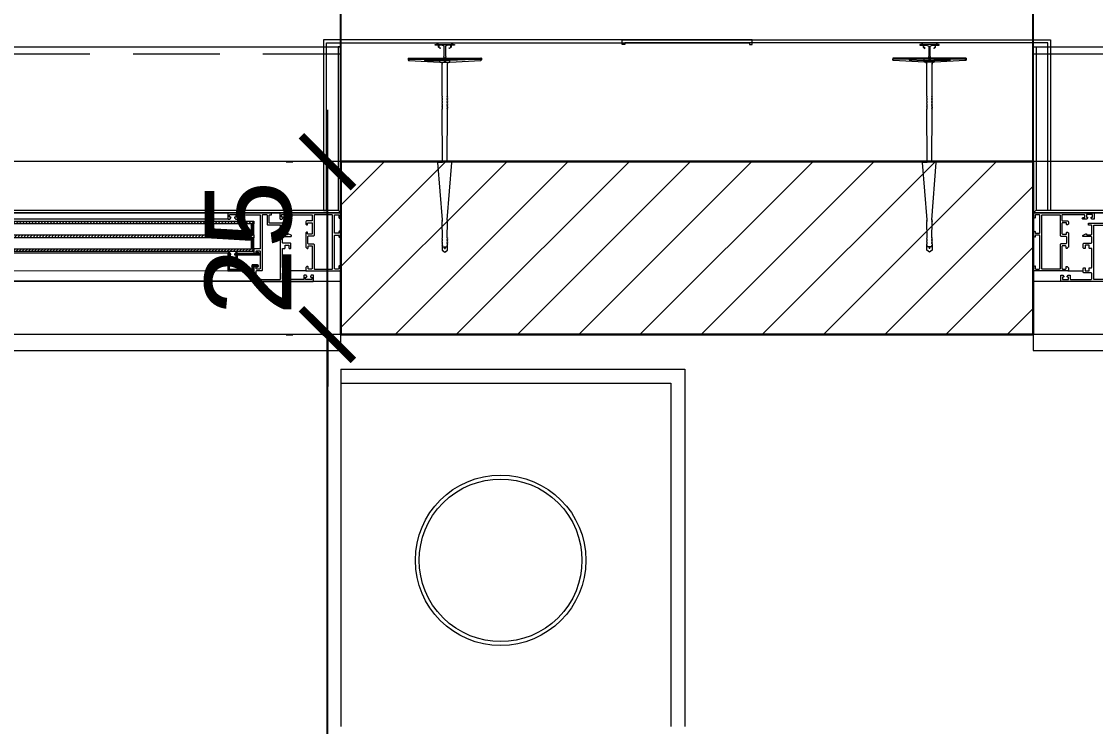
# Model space of a CAD drawing. Header units: centimetres. Extents: x 105417 to 110818, y -55119 to -48326.
# Drawn here: x 109128.2 to 109283.3, y -52139 to -52037.1 of the extents above; entities that cross this region are included whole.
import ezdxf

# ---------------------------------------------------------------- set-up
doc = ezdxf.new("R2010")
doc.units = ezdxf.units.CM
doc.header["$LTSCALE"] = 50
doc.header["$MEASUREMENT"] = 0
for name, pattern in [('AUSGEZOGEN', [0]), ('AXES', [2, 1.25, -0.25, 0.25, -0.25]), ('CACHE', [0.375, 0.25, -0.125]), ('CORNER', [20, 0, -20])]:
    doc.linetypes.add(name, pattern=pattern)
doc.layers.get('0').update_dxf_attribs({"color": 8})
for name, color, linetype in [('AXES', 10, 'AXES'), ('BORD', 5, 'Continuous'), ('COTE 50ème', 1, 'Continuous')]:
    doc.layers.add(name, color=color, linetype=linetype)
for name, color, linetype, lineweight in [('CONSOLE ISOL.', 214, 'Continuous', 15), ('MACONNERIE COUPE', 7, 'Continuous', 30), ('MACONNERIE HACHURE', 253, 'Continuous', 13), ('mobilimi', 8, 'Continuous', 9), ('WD_Corner', 154, 'Continuous', 5), ('WD_Dowel', 154, 'Continuous', 5), ('WD_Text_Legende', 154, 'AUSGEZOGEN', 5), ('WINDOWS', 21, 'Continuous', 5)]:
    doc.layers.add(name, color=color, linetype=linetype, lineweight=lineweight)
doc.layers.add('WD_Assist1', color=6, linetype='CORNER', lineweight=0, plot=False)
doc.styles.add('RS_TXT_50', font='arial.ttf', dxfattribs={"height": 12.5})
doc.dimstyles.new('RS_50CM_LINEAIRE', dxfattribs={"dimscale": 5, "dimtxt": 12.5, "dimasz": 1.5, "dimexe": 1, "dimexo": 2.5, "dimgap": 1, "dimtad": 1, "dimdec": 1, "dimrnd": 0.5, "dimdsep": 46, "dimtxsty": 'RS_TXT_50', "dimblk1": 'ARCHTICK', "dimblk2": 'ARCHTICK', "dimsah": 1, "dimcen": 2.5, "dimdle": 1, "dimclrt": 4, "dimadec": 0, "dimazin": 2, "dimtfac": 1, "dimtdec": 1, "dimtix": 1, "dimtmove": 2, "dimatfit": 3, "dimfxl": 1, "dimtolj": 1, "dimtzin": 0, "dimarcsym": 0})

# ---------------------------------------------------------------- blocks, each defined once
blk = doc.blocks.new('A$Ceb270309')
at = {"layer": 'AXES', "lineweight": 5, "ltscale": 1.3}
blk.add_line((3195, -1220), (-1985, -1220), dxfattribs=at)
blk = doc.blocks.new('A$C5934f773')
at = {"layer": 'mobilimi'}
blk.add_line((131.41, 0), (79.77, 0), dxfattribs=at)
for points in [[(131.41, 0), (131.41, -49.67), (79.77, -49.67)], [(129.41, 0), (129.41, -47.67), (79.77, -47.67)]]:
    blk.add_lwpolyline(points, dxfattribs=at)
for major_axis, start_param, end_param in [((8.71, -8.71), 0.785398, 7.068583), ((-8.31, -8.31), 2.356194490192207, 8.639379797371793)]:
    blk.add_ellipse((103.79, -23.07), major_axis=major_axis, ratio=1, start_param=start_param, end_param=end_param, dxfattribs=at)
blk = doc.blocks.new('DRITARE POS 2')
at = {"layer": 'WINDOWS', "transparency": 33554559}
h = blk.add_hatch(dxfattribs=at)
h.set_pattern_fill('ANSI31', color=256, angle=450)
h.set_pattern_definition([(135, (-46708.71279, -43842.46996), (-0.08838834765, -0.08838834765), [])])
h.paths.add_polyline_path([(-1.74, -12.58), (-1.74, -12.64), (-2.09, -12.64, -0.414214), (-2.15, -12.58), (-2.15, -12.21, -0.247394), (-2.13, -12.16, 1.657435), (-2.37, -12.03), (-2.37, -12.77, 0.414214), (-2.28, -12.86), (-1.81, -12.86, -0.414214), (-1.72, -12.95), (-1.72, -16, -0.414214), (-1.81, -16.09), (-3.16, -16.09, -0.414214), (-3.22, -16.03), (-3.22, -15.03, 0.414214), (-3.31, -14.93), (-3.76, -14.93, -0.414214), (-3.82, -14.88), (-3.82, -11.74, 0.737396), (-3.99, -11.69), (-4.23, -12.04, 0.603122), (-4.15, -12.19), (-4.08, -12.19, -0.414214), (-4.02, -12.25), (-4.02, -14.93), (-4.06, -14.93, 0.414214), (-4.12, -14.99), (-4.12, -15.19, 0.250765), (-4.09, -15.24), (-3.92, -15.37, 0.599022), (-3.84, -15.33), (-3.84, -15.25, -0.414214), (-3.78, -15.19), (-3.52, -15.19, -0.414214), (-3.46, -15.25), (-3.46, -16, -0.414214), (-3.52, -16.05), (-3.78, -16.05, -0.414214), (-3.84, -16), (-3.84, -15.92, 0.599022), (-3.92, -15.88), (-4.09, -16.01, 0.250765), (-4.12, -16.05), (-4.12, -16.26, 0.414214), (-4.06, -16.31), (-1.55, -16.31, 0.414214), (-1.5, -16.26), (-1.5, -12.64), (-1.5, -12.58)])
at = {"layer": 'WINDOWS'}
h = blk.add_hatch(dxfattribs=at)
h.set_pattern_fill('ANSI31', color=140, scale=2.5, angle=450)
h.set_pattern_definition([(135, (-46708.9128, -43852.52553), (-0.2209708691, -0.2209708691), [])])
h.paths.add_polyline_path([(-8.71, -80.01), (-8.71, -12.58), (-8.31, -12.58), (-8.31, -80.01)])
h.paths.add_polyline_path([(-6.71, -80.01), (-6.71, -12.58), (-6.31, -12.58), (-6.31, -80.01)])
h.paths.add_polyline_path([(-4.71, -80.02), (-4.71, -12.58), (-4.31, -12.58), (-4.31, -80.02)])
at = {"layer": 'WINDOWS', "transparency": 33554559}
h = blk.add_hatch(dxfattribs=at)
h.set_pattern_fill('ANSI31', color=140, angle=450)
h.set_pattern_definition([(135, (-46708.90849, -43835.52553), (-0.08838834765, -0.08838834765), [])])
h.paths.add_polyline_path([(-6.71, -12.58), (-8.31, -12.58), (-8.31, -12.98), (-6.71, -12.98)])
h.paths.add_polyline_path([(-4.71, -12.58), (-6.31, -12.58), (-6.31, -12.98), (-4.71, -12.98)])
h.paths.add_polyline_path([(-6.71, -79.61), (-8.31, -79.61), (-8.31, -80.01), (-6.71, -80.01)])
h.paths.add_polyline_path([(-4.71, -79.61), (-6.31, -79.61), (-6.31, -80.01), (-4.71, -80.01)])
at = {"layer": 'WINDOWS', "color": 165, "linetype": 'CACHE'}
blk.add_line((-32.9, -180), (-32.9, 0), dxfattribs=at)
at = {"layer": 'WINDOWS'}
for p, q in [((-1.5, -4.97), (-1.5, -7.22)), ((-9.9, -8.75), (-9.9, -10.08)), ((-0.01, -11.48), (0, -81.19)), ((-9.89, -16.28), (-9.89, -76.34)), ((-9, -16.26), (-9, -76.34)), ((-4.11, -76.33), (-4.12, -16.26)), ((-1.5, -16.26), (-1.49, -76.33)), ((-9.9, -171.27), (-9.9, -169.89)), ((-1.5, -175.01), (-1.5, -172.75))]:
    blk.add_line(p, q, dxfattribs=at)
at = {"layer": 'WINDOWS', "color": 165}
for points in [[(-9.9, 0), (-9.9, -180), (-33.9, -180), (-33.9, 0)], [(-9.9, 0), (-33.9, 0), (-33.9, -0.4), (-10.3, -0.4)], [(-10.3, -179.6), (-10.3, -0.4), (-9.9, 0), (-9.9, -180)], [(0, 0), (0, -180), (10, -180), (10, 0)], [(-9.9, -180), (-33.9, -180), (-33.9, -179.6), (-10.3, -179.6)]]:
    blk.add_lwpolyline(points, close=True, dxfattribs=at)
at = {"layer": 'WINDOWS'}
for points in [[(-7.08, -5), (-7.02, -5.06, 0.198912), (-6.98, -5.08), (-4.97, -5.08, 0.198912), (-4.93, -5.06), (-4.78, -4.91, 0.198912), (-4.76, -4.87), (-4.76, -4.8, 0.414214), (-4.82, -4.74), (-5.01, -4.74, -0.340481), (-5.14, -4.65), (-5.14, -4.24, -0.414214), (-5.04, -4.14), (-1.87, -4.14, -0.414214), (-1.78, -4.24), (-1.78, -4.65, -0.414214), (-1.87, -4.74), (-2.09, -4.74, 0.414214), (-2.15, -4.8), (-2.15, -4.87, 0.198912), (-2.13, -4.91), (-1.98, -5.06, 0.198912), (-1.94, -5.08), (-1.55, -5.08, 0.414214), (-1.5, -5.02), (-1.5, -0.06, 0.414214), (-1.55, 0), (-2.13, 0, 0.322823), (-2.19, -0.04), (-2.24, -0.21, 0.511918), (-2.19, -0.28), (-1.87, -0.28, -0.414214), (-1.78, -0.37), (-1.78, -0.84, -0.414214), (-1.87, -0.93), (-6.57, -0.93, -0.414214), (-6.67, -0.84), (-6.67, -0.37, -0.414214), (-6.57, -0.28), (-6.44, -0.28, 0.511918), (-6.39, -0.21), (-6.45, -0.04, 0.322823), (-6.5, 0), (-7.12, 0, 0.322823), (-7.17, -0.04), (-7.23, -0.21, 0.511918), (-7.17, -0.28), (-7.04, -0.28, -0.414214), (-6.95, -0.37), (-6.95, -0.84, -0.414214), (-7.04, -0.93), (-9.52, -0.93, -0.414214), (-9.62, -0.84), (-9.62, -0.37, -0.414214), (-9.52, -0.28), (-9.21, -0.28, 0.511918), (-9.15, -0.21), (-9.21, -0.04, 0.322823), (-9.26, 0), (-9.84, 0, 0.414214), (-9.9, -0.06), (-9.9, -8.75, 0.414214), (-9.84, -8.81), (-9.06, -8.81, 0.414214), (-9, -8.75), (-9, -8.51, 0.250765), (-9.03, -8.47), (-9.19, -8.35, 0.599022), (-9.28, -8.4), (-9.28, -8.51, -0.414214), (-9.34, -8.57), (-9.6, -8.57, -0.414214), (-9.65, -8.51), (-9.65, -7.73, -0.414214), (-9.6, -7.67), (-9.34, -7.67, -0.414214), (-9.28, -7.73), (-9.28, -7.8, 0.599022), (-9.19, -7.85), (-9.03, -7.74, 0.250765), (-9, -7.69), (-9, -7.16, 1), (-9.21, -7.16), (-9.21, -7.37, -0.414214), (-9.26, -7.43), (-9.56, -7.43, -0.414214), (-9.62, -7.37), (-9.62, -4.2, -0.414214), (-9.56, -4.14), (-8.83, -4.14, -0.414214), (-8.74, -4.24), (-8.74, -4.89, 0.414214), (-8.55, -5.08), (-8.3, -5.08, 0.198912), (-8.26, -5.06), (-8.2, -5, 0.198912), (-8.18, -4.96), (-8.18, -4.85, 0.414214), (-8.24, -4.8), (-8.4, -4.8, -0.414214), (-8.46, -4.74), (-8.46, -4.24, -0.414214), (-8.37, -4.14), (-6.91, -4.14, -0.414214), (-6.82, -4.24), (-6.82, -4.74, -0.414214), (-6.87, -4.8), (-7.04, -4.8, 0.414214), (-7.1, -4.85), (-7.1, -4.96, 0.198912)], [(0, -4.01, 0.414214), (-0.06, -3.96), (-0.84, -3.96, 0.414214), (-0.9, -4.01), (-0.9, -4.22, 0.250765), (-0.88, -4.27), (-0.71, -4.4, 0.599022), (-0.62, -4.35), (-0.62, -4.26, -0.414214), (-0.56, -4.2), (-0.3, -4.2, -0.414214), (-0.25, -4.26), (-0.25, -5.04, -0.414214), (-0.3, -5.1), (-0.56, -5.1, -0.414214), (-0.62, -5.04), (-0.62, -4.95, 0.599022), (-0.71, -4.9), (-0.88, -5.03, 0.250765), (-0.9, -5.08), (-0.9, -5.28, 0.414214), (-0.84, -5.34), (-0.34, -5.34, -0.414214), (-0.28, -5.39), (-0.28, -8.34, -0.414214), (-0.38, -8.44), (-1.12, -8.44, -0.414214), (-1.22, -8.34), (-1.22, -7.32, 0.414214), (-1.31, -7.22), (-1.87, -7.22, 0.414214), (-1.96, -7.32), (-1.96, -7.45, 0.414214), (-1.91, -7.5), (-1.55, -7.5, -0.414214), (-1.5, -7.56), (-1.5, -8.01, -0.414214), (-1.55, -8.06), (-1.91, -8.06, 0.414214), (-1.96, -8.12), (-1.96, -8.38, -0.414214), (-2.02, -8.44), (-4.71, -8.44, -0.414214), (-4.76, -8.38), (-4.76, -8.12, 0.414214), (-4.82, -8.06), (-5.17, -8.06, -0.414214), (-5.23, -8.01), (-5.23, -7.56, -0.414214), (-5.17, -7.5), (-4.82, -7.5, 0.414214), (-4.76, -7.45), (-4.76, -7.32, 0.414214), (-4.86, -7.22), (-5.42, -7.22, 0.414214), (-5.51, -7.32), (-5.51, -8.34, -0.414214), (-5.6, -8.44), (-6.39, -8.44, -0.414214), (-6.48, -8.34), (-6.48, -7.22, 0.809546), (-6.66, -7.19), (-6.85, -7.61, 0.543142), (-6.8, -7.69, -0.414214), (-6.74, -7.75), (-6.74, -8.34, -0.414214), (-6.84, -8.44), (-8.07, -8.44, -0.414214), (-8.12, -8.38), (-8.12, -8.03, 0.414214), (-8.18, -7.97), (-8.35, -7.97, 0.414214), (-8.4, -8.03), (-8.4, -10.25, -0.414214), (-8.5, -10.34), (-9.56, -10.34, -0.414214), (-9.62, -10.29), (-9.62, -10.08, 0.414214), (-9.67, -10.02), (-9.84, -10.02, 0.414214), (-9.9, -10.08), (-9.9, -16.26, 0.414214), (-9.84, -16.31), (-9.06, -16.31, 0.414214), (-9, -16.26), (-9, -16.05, 0.250765), (-9.03, -16.01), (-9.19, -15.88, 0.599022), (-9.28, -15.92), (-9.28, -16.02, -0.414214), (-9.34, -16.07), (-9.6, -16.07, -0.414214), (-9.65, -16.02), (-9.65, -15.23, -0.414214), (-9.6, -15.18), (-9.34, -15.18, -0.414214), (-9.28, -15.23), (-9.28, -15.33, 0.599022), (-9.19, -15.37), (-9.03, -15.24, 0.250765), (-9, -15.19), (-9, -14.62, 0.414214), (-9.06, -14.56), (-9.15, -14.56, 0.414214), (-9.21, -14.62), (-9.21, -14.88, -0.414214), (-9.26, -14.93), (-9.56, -14.93, -0.414214), (-9.62, -14.88), (-9.62, -11.7, -0.414214), (-9.56, -11.65), (-4.73, -11.65, -0.414214), (-4.68, -11.7), (-4.68, -12.53, 0.414214), (-4.62, -12.58), (-4.23, -12.58, 0.198912), (-4.19, -12.56), (-4.04, -12.41, 0.198912), (-4.02, -12.37), (-4.02, -12.3, 0.414214), (-4.08, -12.25), (-4.3, -12.25, -0.414214), (-4.4, -12.15), (-4.4, -11.74, -0.414214), (-4.3, -11.65), (-1.87, -11.65, -0.414214), (-1.78, -11.74), (-1.78, -12.15, -0.414214), (-1.87, -12.25), (-2.09, -12.25, 0.414214), (-2.15, -12.3), (-2.15, -12.37, 0.198912), (-2.13, -12.41), (-1.98, -12.56, 0.198912), (-1.94, -12.58), (-1.22, -12.58, 0.414214), (0, -11.37)], [(-1.5, -12.21, 0.414214), (-1.4, -12.3), (-1.18, -12.3), (-1.18, -12.3, 0.414214), (-0.28, -11.37), (-0.28, -8.77, 0.414214), (-0.34, -8.72), (-8.07, -8.72, 0.414214), (-8.12, -8.77), (-8.12, -10.53, -0.414214), (-8.22, -10.62), (-9.52, -10.62, 0.414214), (-9.62, -10.71), (-9.62, -11.27, 0.414214), (-9.52, -11.37), (-1.59, -11.37, -0.414214), (-1.5, -11.46)], [(-1.74, -12.64), (-2.09, -12.64, -0.414214), (-2.15, -12.58), (-2.15, -12.21, -0.247394), (-2.13, -12.16, 1.657435), (-2.37, -12.03), (-2.37, -12.77, 0.414214), (-2.28, -12.86), (-1.81, -12.86, -0.414214), (-1.72, -12.95), (-1.72, -16, -0.414214), (-1.81, -16.09), (-3.16, -16.09, -0.414214), (-3.22, -16.03), (-3.22, -15.03, 0.414214), (-3.31, -14.93), (-3.76, -14.93, -0.414214), (-3.82, -14.88), (-3.82, -11.74, 0.737396), (-3.99, -11.69), (-4.23, -12.04, 0.603122), (-4.15, -12.19), (-4.08, -12.19, -0.414214), (-4.02, -12.25), (-4.02, -14.93), (-4.06, -14.93, 0.414214), (-4.12, -14.99), (-4.12, -15.19, 0.250765), (-4.09, -15.24), (-3.92, -15.37, 0.599022), (-3.84, -15.33), (-3.84, -15.25, -0.414214), (-3.78, -15.19), (-3.52, -15.19, -0.414214), (-3.46, -15.25), (-3.46, -16, -0.414214), (-3.52, -16.05), (-3.78, -16.05, -0.414214), (-3.84, -16), (-3.84, -15.92, 0.599022), (-3.92, -15.88), (-4.09, -16.01, 0.250765), (-4.12, -16.05), (-4.12, -16.26, 0.414214), (-4.06, -16.31), (-1.55, -16.31, 0.414214), (-1.5, -16.26), (-1.5, -12.64), (-1.5, -12.58), (-1.74, -12.58)], [(-1.5, -167.79, -0.414214), (-1.4, -167.7), (-1.18, -167.7), (-1.18, -167.7, -0.414214), (-0.28, -168.63), (-0.28, -171.23, -0.414214), (-0.34, -171.28), (-8.07, -171.28, -0.414214), (-8.12, -171.23), (-8.12, -169.47, 0.414214), (-8.22, -169.38), (-9.52, -169.38, -0.414214), (-9.62, -169.29), (-9.62, -168.73, -0.414214), (-9.52, -168.63), (-1.59, -168.63, 0.414214), (-1.5, -168.54)], [(-7.08, -175), (-7.02, -174.94, -0.198912), (-6.98, -174.92), (-4.97, -174.92, -0.198912), (-4.93, -174.94), (-4.78, -175.09, -0.198912), (-4.76, -175.13), (-4.76, -175.2, -0.414214), (-4.82, -175.26), (-5.01, -175.26, 0.340481), (-5.14, -175.35), (-5.14, -175.76, 0.414214), (-5.04, -175.86), (-1.87, -175.86, 0.414214), (-1.78, -175.76), (-1.78, -175.35, 0.414214), (-1.87, -175.26), (-2.09, -175.26, -0.414214), (-2.15, -175.2), (-2.15, -175.13, -0.198912), (-2.13, -175.09), (-1.98, -174.94, -0.198912), (-1.94, -174.92), (-1.55, -174.92, -0.414214), (-1.5, -174.98), (-1.5, -179.94, -0.414214), (-1.55, -180), (-2.13, -180, -0.322823), (-2.19, -179.96), (-2.24, -179.79, -0.511918), (-2.19, -179.72), (-1.87, -179.72, 0.414214), (-1.78, -179.63), (-1.78, -179.16, 0.414214), (-1.87, -179.07), (-6.57, -179.07, 0.414214), (-6.67, -179.16), (-6.67, -179.63, 0.414214), (-6.57, -179.72), (-6.44, -179.72, -0.511918), (-6.39, -179.79), (-6.45, -179.96, -0.322823), (-6.5, -180), (-7.12, -180, -0.322823), (-7.17, -179.96), (-7.23, -179.79, -0.511918), (-7.17, -179.72), (-7.04, -179.72, 0.414214), (-6.95, -179.63), (-6.95, -179.16, 0.414214), (-7.04, -179.07), (-9.52, -179.07, 0.414214), (-9.62, -179.16), (-9.62, -179.63, 0.414214), (-9.52, -179.72), (-9.21, -179.72, -0.511918), (-9.15, -179.79), (-9.21, -179.96, -0.322823), (-9.26, -180), (-9.84, -180, -0.414214), (-9.9, -179.94), (-9.9, -171.25, -0.414214), (-9.84, -171.19), (-9.06, -171.19, -0.414214), (-9, -171.25), (-9, -171.49, -0.250765), (-9.03, -171.53), (-9.19, -171.65, -0.599022), (-9.28, -171.6), (-9.28, -171.49, 0.414214), (-9.34, -171.43), (-9.6, -171.43, 0.414214), (-9.65, -171.49), (-9.65, -172.27, 0.414214), (-9.6, -172.33), (-9.34, -172.33, 0.414214), (-9.28, -172.27), (-9.28, -172.2, -0.599022), (-9.19, -172.15), (-9.03, -172.26, -0.250765), (-9, -172.31), (-9, -172.84, -1), (-9.21, -172.84), (-9.21, -172.63, 0.414214), (-9.26, -172.57), (-9.56, -172.57, 0.414214), (-9.62, -172.63), (-9.62, -175.8, 0.414214), (-9.56, -175.86), (-8.83, -175.86, 0.414214), (-8.74, -175.76), (-8.74, -175.11, -0.414214), (-8.55, -174.92), (-8.3, -174.92, -0.198912), (-8.26, -174.94), (-8.2, -175, -0.198912), (-8.18, -175.04), (-8.18, -175.15, -0.414214), (-8.24, -175.2), (-8.4, -175.2, 0.414214), (-8.46, -175.26), (-8.46, -175.76, 0.414214), (-8.37, -175.86), (-6.91, -175.86, 0.414214), (-6.82, -175.76), (-6.82, -175.26, 0.414214), (-6.87, -175.2), (-7.04, -175.2, -0.414214), (-7.1, -175.15), (-7.1, -175.04, -0.198912)]]:
    blk.add_lwpolyline(points, format="xyb", close=True, dxfattribs=at)
for points in [[(-9.9, -180), (-9.9, 0), (0, 0), (0, -180)], [(-1.78, -1.27), (-1.83, -1.21), (-9.56, -1.21), (-9.62, -1.27), (-9.62, -3.81), (-9.56, -3.86), (-6.63, -3.86), (-6.54, -3.96), (-6.54, -4.7), (-6.44, -4.8), (-5.51, -4.8), (-5.42, -4.7), (-5.42, -3.96), (-5.32, -3.86), (-1.83, -3.86), (-1.78, -3.81)], [(-1.78, -178.73), (-1.83, -178.79), (-9.56, -178.79), (-9.62, -178.73), (-9.62, -176.19), (-9.56, -176.14), (-6.63, -176.14), (-6.54, -176.04), (-6.54, -175.3), (-6.44, -175.2), (-5.51, -175.2), (-5.42, -175.3), (-5.42, -176.04), (-5.32, -176.14), (-1.83, -176.14), (-1.78, -176.19)]]:
    blk.add_lwpolyline(points, close=True, dxfattribs=at)
at = {"layer": 'WINDOWS', "color": 140}
for points in [[(-8.71, -80.01), (-8.71, -12.58), (-8.31, -12.58), (-8.31, -80.01)], [(-6.71, -12.58), (-8.31, -12.58), (-8.31, -12.98), (-6.71, -12.98)], [(-6.71, -80.01), (-6.71, -12.58), (-6.31, -12.58), (-6.31, -80.01)], [(-4.71, -12.58), (-6.31, -12.58), (-6.31, -12.98), (-4.71, -12.98)], [(-4.71, -80.02), (-4.71, -12.58), (-4.31, -12.58), (-4.31, -80.02)]]:
    blk.add_lwpolyline(points, close=True, dxfattribs=at)
at = {"layer": 'WINDOWS'}
blk.add_lwpolyline([(0, -168.63), (0, -175.99, -0.414214), (-0.06, -176.04), (-0.84, -176.04, -0.414214), (-0.9, -175.99), (-0.9, -175.78, -0.250765), (-0.88, -175.73), (-0.71, -175.6, -0.599022), (-0.62, -175.65), (-0.62, -175.74, 0.414214), (-0.56, -175.8), (-0.3, -175.8, 0.414214), (-0.25, -175.74), (-0.25, -174.96, 0.414214), (-0.3, -174.9), (-0.56, -174.9, 0.414214), (-0.62, -174.96), (-0.62, -175.05, -0.599022), (-0.71, -175.1), (-0.88, -174.97, -0.250765), (-0.9, -174.92), (-0.9, -174.72, -0.414214), (-0.84, -174.66), (-0.34, -174.66, 0.414214), (-0.28, -174.61), (-0.28, -171.66, 0.414214), (-0.38, -171.56), (-1.12, -171.56, 0.414214), (-1.22, -171.66), (-1.22, -172.68, -0.414214), (-1.31, -172.78), (-1.87, -172.78, -0.414214), (-1.96, -172.68), (-1.96, -172.55, -0.414214), (-1.91, -172.5), (-1.55, -172.5, 0.414214), (-1.5, -172.44), (-1.5, -171.99, 0.414214), (-1.55, -171.94), (-1.91, -171.94, -0.414214), (-1.96, -171.88), (-1.96, -171.62, 0.414214), (-2.02, -171.56), (-4.71, -171.56, 0.414214), (-4.76, -171.62), (-4.76, -171.88, -0.414214), (-4.82, -171.94), (-5.17, -171.94, 0.414214), (-5.23, -171.99), (-5.23, -172.44, 0.414214), (-5.17, -172.5), (-4.82, -172.5, -0.414214), (-4.76, -172.55), (-4.76, -172.68, -0.414214), (-4.86, -172.78), (-5.42, -172.78, -0.414214), (-5.51, -172.68), (-5.51, -171.66, 0.414214), (-5.6, -171.56), (-6.39, -171.56, 0.414214), (-6.48, -171.66), (-6.48, -172.78, -0.809546), (-6.66, -172.81), (-6.85, -172.39, -0.543142), (-6.8, -172.31, 0.414214), (-6.74, -172.25), (-6.74, -171.66, 0.414214), (-6.84, -171.56), (-8.07, -171.56, 0.414214), (-8.12, -171.62), (-8.12, -171.97, -0.414214), (-8.18, -172.03), (-8.35, -172.03, -0.414214), (-8.4, -171.97), (-8.4, -169.75, 0.414214)], format="xyb", dxfattribs=at)
blk = doc.blocks.new('ankeri')
at = {"layer": 'WD_Assist1'}
for p, q in [((-2.32, 5.2), (-2.54, 0.59)), ((-2.22, 5.3), (-2.32, 5.2)), ((-2, 5.3), (-2.22, 5.3)), ((-2, -5.3), (-2, 5.3)), ((-29.75, 0.39), (-30, 0)), ((-30, 0), (-29.75, -0.39)), ((-2.76, 0.39), (-29.75, 0.39)), ((-2.54, 0.59), (-2.76, 0.39)), ((-29.75, -0.39), (-2.76, -0.39)), ((-2.76, -0.39), (-2.54, -0.59)), ((-2.54, -0.59), (-2.32, -5.2)), ((-2.32, -5.2), (-2.22, -5.3)), ((-2.22, -5.3), (-2, -5.3))]:
    blk.add_line(p, q, dxfattribs=at)
at = {"layer": 'WD_Corner', "lineweight": 5}
blk.add_lwpolyline([(-2, 0.1), (-1.85, 0.1, -1), (-1.75, 0.1), (-0.25, 0.1, 0.185242), (-0.1, 0.55), (-0.1, 0.72), (-0.15, 0.73), (-0.15, 0.74), (-0.1, 0.75), (-0.1, 0.85), (-0.3, 0.85), (-0.3, 0.8), (-0.32, 0.8), (-0.33, 0.85), (-0.38, 0.85), (-0.5, 0.73), (-0.47, 0.68), (-0.48, 0.68), (-0.53, 0.7), (-0.54, 0.69), (-0.51, 0.65), (-0.54, 0.62), (-0.61, 0.69), (-0.4, 0.9), (-0.1, 0.9), (-0.1, 1.4), (0, 1.4), (0.05, 1.2), (0, 1.2), (0.05, 1.1), (0, 1.1), (0.25, 1), (0, 1), (0, -1), (0.25, -1), (0, -1.1), (0.05, -1.1), (0, -1.2), (0.05, -1.2), (0, -1.4), (-0.1, -1.4), (-0.1, -0.9), (-0.4, -0.9), (-0.61, -0.69), (-0.54, -0.62), (-0.51, -0.65), (-0.54, -0.69), (-0.53, -0.7), (-0.48, -0.68), (-0.47, -0.68), (-0.5, -0.73), (-0.38, -0.85), (-0.33, -0.85), (-0.32, -0.8), (-0.3, -0.8), (-0.3, -0.85), (-0.1, -0.85), (-0.1, -0.75), (-0.15, -0.74), (-0.15, -0.73), (-0.1, -0.72), (-0.1, -0.55, 0.185242), (-0.25, -0.1), (-1.75, -0.1, -1), (-1.85, -0.1), (-2, -0.1)], format="xyb", close=True, dxfattribs=at)
at = {"layer": 'WD_Dowel'}
for p, q in [((-2.32, 5.2), (-2.54, 0.74)), ((-2, 5.3), (-2.22, 5.3)), ((-2.11, 5.3), (-2.11, -5.3)), ((-2, 5.3), (-2, -5.3)), ((-2.11, 2.94), (-2.32, 2.94)), ((-2.32, 2.94), (-2.32, 0.74)), ((-29.75, 0.39), (-30, 0)), ((-30, 0), (-29.75, -0.39)), ((-28.88, 0.39), (-29.75, 0.39)), ((-29.47, 0.05), (-29.25, 0.09)), ((-29.47, 0.05), (-29.47, -0.05)), ((-29.25, 0.29), (-29.04, 0.37)), ((-29.25, 0.29), (-29.25, -0.29)), ((-28.88, 0.39), (-29.04, 0.34)), ((-29.04, 0.34), (-29.04, 0.37)), ((-28.82, 0.39), (-28.88, 0.39)), ((-28.82, 0.39), (-28.82, 0.34)), ((-28.82, 0.34), (-28.66, 0.39)), ((-28.61, 0.39), (-28.66, 0.39)), ((-28.61, 0.39), (-28.66, 0.39)), ((-28.61, 0.39), (-28.61, 0.34)), ((-28.61, 0.34), (-28.44, 0.39)), ((-28.39, 0.39), (-28.44, 0.39)), ((-28.39, 0.39), (-28.39, 0.34)), ((-28.39, 0.34), (-28.23, 0.39)), ((-28.17, 0.39), (-28.23, 0.39)), ((-28.17, 0.39), (-28.17, 0.34)), ((-28.17, 0.34), (-28.01, 0.39)), ((-27.96, 0.39), (-28.01, 0.39)), ((-27.96, 0.39), (-27.96, 0.34)), ((-27.96, 0.34), (-25.61, 0.39)), ((-25.56, 0.39), (-25.61, 0.39)), ((-25.56, 0.39), (-25.56, 0.34)), ((-25.56, 0.34), (-25.4, 0.39)), ((-25.34, 0.39), (-25.4, 0.39)), ((-25.34, 0.34), (-17.05, 0.99)), ((-25.34, 0.39), (-25.34, 0.34)), ((-17, 0.99), (-17.05, 0.99)), ((-17, 0.99), (-17, 0.34)), ((-17, 0.34), (-9.36, 0.39)), ((-9.3, 0.39), (-9.36, 0.39)), ((-9.3, 0.39), (-9.3, 0.34)), ((-9.3, 0.34), (-9.14, 0.39)), ((-9.09, 0.39), (-9.14, 0.39)), ((-9.09, 0.39), (-9.09, 0.34)), ((-9.09, 0.34), (-8.93, 0.39)), ((-8.87, 0.39), (-8.93, 0.39)), ((-8.87, 0.39), (-8.87, 0.34)), ((-8.87, 0.34), (-8.71, 0.39)), ((-8.66, 0.39), (-8.71, 0.39)), ((-8.66, 0.39), (-8.66, 0.34)), ((-8.66, 0.34), (-8.5, 0.39)), ((-8.44, 0.39), (-8.5, 0.39)), ((-8.44, 0.39), (-8.44, 0.34)), ((-8.44, 0.34), (-8.28, 0.39)), ((-8.23, 0.39), (-8.28, 0.39)), ((-8.23, 0.39), (-8.23, 0.34)), ((-8.23, 0.34), (-8.06, 0.39)), ((-8.01, 0.39), (-8.06, 0.39)), ((-8.01, 0.39), (-8.01, 0.34)), ((-8.01, 0.34), (-7.85, 0.39)), ((-7.79, 0.39), (-7.85, 0.39)), ((-7.79, 0.39), (-7.79, 0.34)), ((-7.79, 0.34), (-7.63, 0.39)), ((-7.58, 0.39), (-7.63, 0.39)), ((-7.58, 0.39), (-7.58, 0.34)), ((-7.58, 0.34), (-7.42, 0.39)), ((-7.42, 0.39), (-2.76, 0.39)), ((-2.54, 0.74), (-2.54, -0.74)), ((-2.54, 0.74), (-2.11, 0.74)), ((-2.11, 0.1), (-2.54, 0.1)), ((-2.32, 0.1), (-2.32, 0.74)), ((-29.75, -0.39), (-28.88, -0.39)), ((-29.25, -0.1), (-29.47, -0.05)), ((-29.25, -0.29), (-29.04, -0.37)), ((-29.04, -0.37), (-29.04, -0.34)), ((-29.04, -0.34), (-28.88, -0.39)), ((-28.82, -0.39), (-28.88, -0.39)), ((-28.82, -0.39), (-28.82, -0.34)), ((-28.82, -0.34), (-28.66, -0.39)), ((-28.61, -0.39), (-28.66, -0.39)), ((-28.61, -0.39), (-28.61, -0.34)), ((-28.61, -0.34), (-28.44, -0.39)), ((-28.39, -0.39), (-28.44, -0.39)), ((-28.39, -0.39), (-28.39, -0.34)), ((-28.39, -0.34), (-28.23, -0.39)), ((-28.17, -0.39), (-28.23, -0.39)), ((-28.17, -0.39), (-28.17, -0.34)), ((-28.17, -0.34), (-28.01, -0.39)), ((-27.96, -0.39), (-28.01, -0.39)), ((-27.96, -0.39), (-27.96, -0.34)), ((-27.96, -0.34), (-25.61, -0.39)), ((-25.56, -0.39), (-25.61, -0.39)), ((-25.56, -0.39), (-25.56, -0.34)), ((-25.56, -0.34), (-25.4, -0.39)), ((-25.34, -0.39), (-25.4, -0.39)), ((-25.34, -0.39), (-25.34, -0.34)), ((-25.34, -0.34), (-17.05, -0.99)), ((-17, -0.99), (-17.05, -0.99)), ((-17, -0.99), (-17, -0.34)), ((-17, -0.34), (-9.36, -0.39)), ((-9.3, -0.39), (-9.36, -0.39)), ((-9.3, -0.39), (-9.3, -0.34)), ((-9.3, -0.34), (-9.14, -0.39)), ((-9.09, -0.39), (-9.14, -0.39)), ((-9.09, -0.39), (-9.09, -0.34)), ((-9.09, -0.34), (-8.93, -0.39)), ((-8.87, -0.39), (-8.93, -0.39)), ((-8.87, -0.39), (-8.87, -0.34)), ((-8.87, -0.34), (-8.71, -0.39)), ((-8.66, -0.39), (-8.71, -0.39)), ((-8.66, -0.39), (-8.66, -0.34)), ((-8.66, -0.34), (-8.5, -0.39)), ((-8.44, -0.39), (-8.5, -0.39)), ((-8.44, -0.39), (-8.44, -0.34)), ((-8.44, -0.34), (-8.28, -0.39)), ((-8.23, -0.39), (-8.28, -0.39)), ((-8.23, -0.39), (-8.23, -0.34)), ((-8.23, -0.34), (-8.06, -0.39)), ((-8.01, -0.39), (-8.06, -0.39)), ((-8.01, -0.39), (-8.01, -0.34)), ((-8.01, -0.34), (-7.85, -0.39)), ((-7.79, -0.39), (-7.85, -0.39)), ((-7.79, -0.39), (-7.79, -0.34)), ((-7.79, -0.34), (-7.63, -0.39)), ((-7.58, -0.39), (-7.63, -0.39)), ((-7.58, -0.39), (-7.58, -0.34)), ((-7.58, -0.34), (-7.42, -0.39)), ((-7.42, -0.39), (-2.76, -0.39)), ((-2.11, -0.1), (-2.54, -0.1)), ((-2.54, -0.74), (-2.11, -0.74)), ((-2.54, -0.74), (-2.32, -5.2)), ((-2.32, -0.74), (-2.32, -0.1)), ((-2.22, -2.94), (-2.32, -0.74)), ((-2.11, -2.94), (-2.22, -2.94)), ((-2, -5.3), (-2.22, -5.3))]:
    blk.add_line(p, q, dxfattribs=at)
for centre, major_axis, start_param, end_param in [((-2.22, 5.2), (0.108, 0), 1.570796, 3.141593), ((-2.76, 0.59), (0.216, 0), -1.570795, 0), ((-2.76, -0.59), (-0.216, 0), 3.141593, 4.712389), ((-2.22, -5.2), (0.108, 0), 3.141593, 4.712389)]:
    blk.add_ellipse(centre, major_axis=major_axis, ratio=0.909091, start_param=start_param, end_param=end_param, dxfattribs=at)
blk = doc.blocks.new('_ArchTick')
at = {"color": 0, "linetype": 'ByBlock', "const_width": 0.15}
blk.add_lwpolyline([(-0.5, -0.5), (0.5, 0.5)], dxfattribs=at)
blk = doc.blocks.new('*D1152')
at = {"layer": 'COTE 50ème', "color": 0, "lineweight": -2, "ltscale": 0.5, "transparency": 16777216}
for p, q in [((109869.2, -54127.36), (109869.2, -52052.36)), ((109656.85, -52057.36), (109874.2, -52057.36)), ((108886.85, -54122.36), (109874.2, -54122.36))]:
    blk.add_line(p, q, dxfattribs=at)
at = {"layer": 'Defpoints', "color": 0, "ltscale": 0.5, "transparency": 16777216}
for p in [(109644.35, -52057.36), (109869.2, -52057.36), (108874.35, -54122.36)]:
    blk.add_point(p, dxfattribs=at)
at = {"layer": 'COTE 50ème', "color": 0, "lineweight": -2, "ltscale": 0.5, "transparency": 16777216, "xscale": 7.5, "yscale": 7.5, "zscale": 7.5}
for p, rotation in [((109869.2, -52057.36), 90), ((109869.2, -54122.36), 270)]:
    blk.add_blockref('_ArchTick', p, dxfattribs=dict(at, rotation=rotation))
at = {"layer": 'COTE 50ème', "color": 4, "ltscale": 0.5, "transparency": 16777216, "insert": (109857.82, -53089.86), "char_height": 12.5, "attachment_point": 5, "rotation": 90, "style": 'RS_TXT_50'}
blk.add_mtext('\\A1;2065', dxfattribs=at)
blk = doc.blocks.new('*D1155')
at = {"layer": 'COTE 50ème', "color": 0, "lineweight": -2, "ltscale": 0.5, "transparency": 16777216}
for p, q in [((109274.35, -52057.36), (109274.35, -51982.95)), ((109454.35, -52057.36), (109454.35, -51982.95)), ((109459.35, -51987.95), (109269.35, -51987.95))]:
    blk.add_line(p, q, dxfattribs=at)
at = {"layer": 'Defpoints', "color": 0, "ltscale": 0.5, "transparency": 16777216}
for p in [(109274.35, -51987.95), (109274.35, -52069.86), (109454.35, -52069.86)]:
    blk.add_point(p, dxfattribs=at)
at = {"layer": 'COTE 50ème', "color": 0, "lineweight": -2, "ltscale": 0.5, "transparency": 16777216, "xscale": 7.5, "yscale": 7.5, "zscale": 7.5, "rotation": 180}
blk.add_blockref('_ArchTick', (109274.35, -51987.95), dxfattribs=at)
at = {"layer": 'COTE 50ème', "color": 0, "lineweight": -2, "ltscale": 0.5, "transparency": 16777216, "xscale": 7.5, "yscale": 7.5, "zscale": 7.5}
blk.add_blockref('_ArchTick', (109454.35, -51987.95), dxfattribs=at)
at = {"layer": 'COTE 50ème', "color": 4, "ltscale": 0.5, "transparency": 16777216, "insert": (109364.35, -51976.57), "char_height": 12.5, "attachment_point": 5, "style": 'RS_TXT_50'}
blk.add_mtext('\\A1;180', dxfattribs=at)
blk = doc.blocks.new('*D1156')
at = {"layer": 'COTE 50ème', "color": 0, "lineweight": -2, "ltscale": 0.5, "transparency": 16777216}
for p, q in [((109174.35, -52059.4), (109174.35, -51982.95)), ((109274.35, -52057.36), (109274.35, -51982.95)), ((109279.35, -51987.95), (109169.35, -51987.95))]:
    blk.add_line(p, q, dxfattribs=at)
at = {"layer": 'Defpoints', "color": 0, "ltscale": 0.5, "transparency": 16777216}
for p in [(109174.35, -51987.95), (109274.35, -52069.86), (109174.35, -52071.9)]:
    blk.add_point(p, dxfattribs=at)
at = {"layer": 'COTE 50ème', "color": 0, "lineweight": -2, "ltscale": 0.5, "transparency": 16777216, "xscale": 7.5, "yscale": 7.5, "zscale": 7.5, "rotation": 180}
blk.add_blockref('_ArchTick', (109174.35, -51987.95), dxfattribs=at)
at = {"layer": 'COTE 50ème', "color": 0, "lineweight": -2, "ltscale": 0.5, "transparency": 16777216, "xscale": 7.5, "yscale": 7.5, "zscale": 7.5}
blk.add_blockref('_ArchTick', (109274.35, -51987.95), dxfattribs=at)
at = {"layer": 'COTE 50ème', "color": 4, "ltscale": 0.5, "transparency": 16777216, "insert": (109224.35, -51976.57), "char_height": 12.5, "attachment_point": 5, "style": 'RS_TXT_50'}
blk.add_mtext('\\A1;100', dxfattribs=at)
blk = doc.blocks.new('*D1157')
at = {"layer": 'COTE 50ème', "color": 0, "lineweight": -2, "ltscale": 0.5, "transparency": 16777216}
for p, q in [((108994.35, -52059.4), (108994.35, -51982.95)), ((109174.35, -52059.4), (109174.35, -51982.95)), ((109179.35, -51987.95), (108989.35, -51987.95))]:
    blk.add_line(p, q, dxfattribs=at)
at = {"layer": 'Defpoints', "color": 0, "ltscale": 0.5, "transparency": 16777216}
for p in [(108994.35, -51987.95), (108994.35, -52071.9), (109174.35, -52071.9)]:
    blk.add_point(p, dxfattribs=at)
at = {"layer": 'COTE 50ème', "color": 0, "lineweight": -2, "ltscale": 0.5, "transparency": 16777216, "xscale": 7.5, "yscale": 7.5, "zscale": 7.5, "rotation": 180}
blk.add_blockref('_ArchTick', (108994.35, -51987.95), dxfattribs=at)
at = {"layer": 'COTE 50ème', "color": 0, "lineweight": -2, "ltscale": 0.5, "transparency": 16777216, "xscale": 7.5, "yscale": 7.5, "zscale": 7.5}
blk.add_blockref('_ArchTick', (109174.35, -51987.95), dxfattribs=at)
at = {"layer": 'COTE 50ème', "color": 4, "ltscale": 0.5, "transparency": 16777216, "insert": (109084.35, -51976.57), "char_height": 12.5, "attachment_point": 5, "style": 'RS_TXT_50'}
blk.add_mtext('\\A1;180', dxfattribs=at)
blk = doc.blocks.new('*D1161')
at = {"layer": 'COTE 50ème', "color": 0, "lineweight": -2, "ltscale": 0.5, "transparency": 16777216}
for p, q in [((108409.35, -52021.15), (108409.35, -51950.8)), ((109744.35, -52109.86), (109744.35, -51950.8)), ((108404.35, -51955.8), (109749.35, -51955.8))]:
    blk.add_line(p, q, dxfattribs=at)
at = {"layer": 'Defpoints', "color": 0, "ltscale": 0.5, "transparency": 16777216}
for p in [(109744.35, -51955.8), (108409.35, -52033.65), (109744.35, -52122.36)]:
    blk.add_point(p, dxfattribs=at)
at = {"layer": 'COTE 50ème', "color": 0, "lineweight": -2, "ltscale": 0.5, "transparency": 16777216, "xscale": 7.5, "yscale": 7.5, "zscale": 7.5, "rotation": 180}
blk.add_blockref('_ArchTick', (108409.35, -51955.8), dxfattribs=at)
at = {"layer": 'COTE 50ème', "color": 0, "lineweight": -2, "ltscale": 0.5, "transparency": 16777216, "xscale": 7.5, "yscale": 7.5, "zscale": 7.5}
blk.add_blockref('_ArchTick', (109744.35, -51955.8), dxfattribs=at)
at = {"layer": 'COTE 50ème', "color": 4, "ltscale": 0.5, "transparency": 16777216, "insert": (109076.85, -51944.41), "char_height": 12.5, "attachment_point": 5, "style": 'RS_TXT_50'}
blk.add_mtext('\\A1;1335', dxfattribs=at)
blk = doc.blocks.new('*D1367')
at = {"layer": 'COTE 50ème', "color": 0, "lineweight": -2, "ltscale": 0.5, "transparency": 16777216}
for p, q in [((109172.41, -52415.36), (109172.41, -52077.36)), ((109166.46, -52082.36), (109167.41, -52082.36)), ((109143.24, -52410.36), (109177.41, -52410.36))]:
    blk.add_line(p, q, dxfattribs=at)
at = {"layer": 'Defpoints', "color": 0, "ltscale": 0.5, "transparency": 16777216}
for p in [(109172.41, -52082.36), (109178.96, -52082.36), (109130.74, -52410.36)]:
    blk.add_point(p, dxfattribs=at)
at = {"layer": 'COTE 50ème', "color": 0, "lineweight": -2, "ltscale": 0.5, "transparency": 16777216, "xscale": 7.5, "yscale": 7.5, "zscale": 7.5}
for p, rotation in [((109172.41, -52082.36), 90), ((109172.41, -52410.36), 270)]:
    blk.add_blockref('_ArchTick', p, dxfattribs=dict(at, rotation=rotation))
at = {"layer": 'COTE 50ème', "color": 4, "ltscale": 0.5, "transparency": 16777216, "insert": (109161.02, -52246.36), "char_height": 12.5, "attachment_point": 5, "rotation": 90, "style": 'RS_TXT_50'}
blk.add_mtext('\\A1;328', dxfattribs=at)
blk = doc.blocks.new('*D1368')
at = {"layer": 'COTE 50ème', "color": 0, "lineweight": -2, "ltscale": 0.5, "transparency": 16777216}
for p, q in [((109172.41, -52057.36), (109172.41, -52049.86)), ((109166.46, -52057.36), (109167.41, -52057.36)), ((109172.41, -52082.36), (109172.41, -52057.36)), ((109166.46, -52082.36), (109167.41, -52082.36)), ((109172.41, -52082.36), (109172.41, -52089.86))]:
    blk.add_line(p, q, dxfattribs=at)
at = {"layer": 'Defpoints', "color": 0, "ltscale": 0.5, "transparency": 16777216}
for p in [(109172.41, -52057.36), (109178.96, -52057.36), (109178.96, -52082.36)]:
    blk.add_point(p, dxfattribs=at)
at = {"layer": 'COTE 50ème', "color": 0, "lineweight": -2, "ltscale": 0.5, "transparency": 16777216, "xscale": 7.5, "yscale": 7.5, "zscale": 7.5}
for p, rotation in [((109172.41, -52057.36), 270), ((109172.41, -52082.36), 90)]:
    blk.add_blockref('_ArchTick', p, dxfattribs=dict(at, rotation=rotation))
at = {"layer": 'COTE 50ème', "color": 4, "ltscale": 0.5, "transparency": 16777216, "insert": (109161.03, -52069.86), "char_height": 12.5, "attachment_point": 5, "rotation": 90, "style": 'RS_TXT_50'}
blk.add_mtext('\\A1;25', dxfattribs=at)

msp = doc.modelspace()

# ---------------------------------------------------------------- hatches: boundary and pattern name
at = {"layer": 'MACONNERIE HACHURE'}
h = msp.add_hatch(dxfattribs=at)
h.set_pattern_fill('ANSI31', color=256, scale=50, style=0)
h.paths.add_polyline_path([(107874.35, -53728.36), (107763.35, -53728.36), (107763.35, -53770.36), (107874.35, -53770.36)])
h.paths.add_polyline_path([(107866.35, -53736.36), (107771.35, -53736.36), (107771.35, -53762.36), (107866.35, -53762.36)], flags=16)
h.paths.add_polyline_path([(109325.35, -53728.36), (109214.35, -53728.36), (109214.35, -53770.36), (109325.35, -53770.36)])
h.paths.add_polyline_path([(109317.35, -53736.36), (109222.35, -53736.36), (109222.35, -53762.36), (109317.35, -53762.36)], flags=16)
h.paths.add_polyline_path([(109454.35, -52082.36), (109509.35, -52082.36), (109509.35, -52057.36), (109454.35, -52057.36)])
h.paths.add_polyline_path([(109274.35, -52057.36), (109174.35, -52057.36), (109174.35, -52082.36), (109274.35, -52082.36)])
h.paths.add_polyline_path([(107444.35, -53677.36), (107444.35, -53737.36), (107469.35, -53737.36), (107469.35, -53677.36)])
h.paths.add_polyline_path([(108556.85, -53762.36), (108531.85, -53762.36), (108531.85, -53982.36), (108556.85, -53982.36)])
h.paths.add_polyline_path([(108239.36, -53952.36), (108214.36, -53952.36), (108214.36, -54122.36), (108331.85, -54122.36), (108331.85, -54097.36), (108239.36, -54097.36)])
h.paths.add_polyline_path([(108556.85, -53982.36), (108531.85, -53982.36), (108531.85, -54122.36), (108556.85, -54122.36)])
h.paths.add_polyline_path([(108849.35, -53952.36), (108874.35, -53952.36), (108874.35, -54122.36), (108756.85, -54122.36), (108756.85, -54097.36), (108849.35, -54097.36)])
h.paths.add_polyline_path([(107469.35, -53422.36), (107444.35, -53422.36), (107444.35, -53497.36), (107469.35, -53497.36)])
h.paths.add_polyline_path([(109644.35, -53677.36), (109644.35, -53737.36), (109619.35, -53737.36), (109619.35, -53677.36)])
h.paths.add_polyline_path([(109619.35, -53342.47), (109644.35, -53342.47), (109644.35, -53397.36), (109619.35, -53397.36)])
h.paths.add_polyline_path([(107469.35, -53342.47), (107444.35, -53342.47), (107444.35, -53397.36), (107469.35, -53397.36)])
h.paths.add_polyline_path([(109619.35, -52847.36), (109644.35, -52847.36), (109644.35, -52902.25), (109619.35, -52902.25)])
h.paths.add_polyline_path([(109099.36, -53146.93), (108984.36, -53146.93), (108984.36, -53096.93), (109099.36, -53096.93)])
h.paths.add_polyline_path([(109089.36, -53136.93), (108994.36, -53136.93), (108994.36, -53106.93), (109089.36, -53106.93)], flags=16)
h.paths.add_polyline_path([(108104.35, -53147.36), (107989.35, -53147.36), (107989.35, -53097.36), (108104.35, -53097.36)])
h.paths.add_polyline_path([(108094.35, -53137.36), (107999.35, -53137.36), (107999.35, -53107.36), (108094.35, -53107.36)], flags=16)
h.paths.add_polyline_path([(108794.35, -52797.36), (108774.35, -52797.36), (108774.35, -52787.36), (108794.35, -52787.36)])
h.paths.add_polyline_path([(108849.35, -53737.36), (108756.85, -53737.36), (108756.85, -53762.36), (108849.35, -53762.36)])
h.paths.add_polyline_path([(109234.24, -53477.36), (109209.24, -53477.36), (109209.24, -53422.36), (109234.24, -53422.36)])
h.paths.add_polyline_path([(109619.35, -53062.36), (109644.35, -53062.36), (109644.35, -53182.36), (109619.35, -53182.36)])
h.paths.add_polyline_path([(108809.35, -53326.05), (108874.35, -53326.05), (108874.35, -53348.05), (108849.35, -53348.05), (108849.35, -53338.05), (108809.35, -53338.05)])
h.paths.add_polyline_path([(109619.35, -53422.36), (109644.35, -53422.36), (109644.35, -53497.36), (109619.35, -53497.36)])
h.paths.add_polyline_path([(108704.35, -52527.36), (108794.35, -52527.36), (108794.35, -52607.36), (108947.35, -52607.36), (108947.35, -52512.38), (108959.35, -52512.38), (108959.35, -52632.36), (108794.35, -52632.36), (108794.35, -52687.36), (108774.35, -52687.36), (108774.35, -52583.36), (108704.35, -52583.36), (108704.35, -52632.36), (108669.35, -52632.36), (108669.35, -52612.36), (108679.35, -52612.36), (108679.35, -52562.36), (108704.35, -52562.36), (108704.35, -52578.36), (108774.35, -52578.36), (108774.35, -52552.36), (108704.35, -52552.36)])
h.paths.add_polyline_path([(108874.35, -53702.36), (108849.35, -53702.36), (108849.35, -53440.05), (108874.35, -53440.05), (108874.35, -53477.36), (108934.35, -53477.36), (108934.35, -53502.36), (108874.35, -53502.36)])
h.paths.add_polyline_path([(108814.35, -52082.36), (108947.35, -52082.36), (108947.35, -52236.36), (108959.35, -52236.36), (108959.35, -52082.36), (108994.35, -52082.36), (108994.35, -52057.36), (108814.35, -52057.36)])
h.paths.add_polyline_path([(109509.35, -52482.36), (109509.35, -52424.25), (109534.35, -52424.25), (109534.35, -52477.36), (109644.35, -52477.36), (109644.35, -52567.36), (109619.35, -52567.36), (109619.35, -52502.36), (109286.35, -52502.36), (109286.35, -52507.36), (109134.35, -52507.36), (109134.35, -52517.36), (109122.35, -52517.36), (109122.35, -52422.36), (109061.49, -52422.36), (109061.49, -52410.36), (109134.35, -52410.36), (109134.35, -52482.36)])
h.paths.add_polyline_path([(109071.35, -52817.36), (109071.35, -52723.36), (109083.35, -52723.36), (109083.35, -52797.36), (109221.35, -52797.36), (109221.35, -52631.36), (109083.35, -52631.36), (109083.35, -52641.36), (109071.35, -52641.36), (109071.35, -52619.36), (109122.35, -52619.36), (109122.35, -52609.36), (109134.35, -52609.36), (109134.35, -52619.36), (109241.35, -52619.36), (109241.35, -52797.36), (109509.35, -52797.36), (109509.35, -52817.36)])
h.paths.add_polyline_path([(108294.35, -52797.36), (108314.35, -52797.36), (108314.35, -52787.36), (108294.35, -52787.36)])
h.paths.add_polyline_path([(108239.35, -53737.36), (108331.85, -53737.36), (108331.85, -53762.36), (108239.35, -53762.36)])
h.paths.add_polyline_path([(107859.35, -53477.36), (107884.35, -53477.36), (107884.35, -53422.36), (107859.35, -53422.36)])
h.paths.add_polyline_path([(107469.35, -53062.36), (107444.35, -53062.36), (107444.35, -53182.36), (107469.35, -53182.36)])
h.paths.add_polyline_path([(108279.35, -53326.05), (108214.35, -53326.05), (108214.35, -53348.05), (108239.35, -53348.05), (108239.35, -53338.05), (108279.35, -53338.05)])
h.paths.add_polyline_path([(108724.52, -52902.36), (108774.35, -52902.36), (108774.35, -52942.36), (108724.52, -52942.36)])
h.paths.add_polyline_path([(108564.35, -52902.36), (108604.35, -52902.36), (108604.35, -52942.36), (108564.35, -52942.36)])
h.paths.add_polyline_path([(109509.35, -52154.25), (109534.35, -52154.25), (109534.35, -52107.36), (109509.35, -52107.36)])
h.paths.add_polyline_path([(109619.35, -52797.36), (109644.35, -52797.36), (109644.35, -52747.36), (109619.35, -52747.36)])
h.paths.add_polyline_path([(108364.19, -52902.36), (108314.35, -52902.36), (108314.35, -52942.36), (108364.19, -52942.36)])
h.paths.add_polyline_path([(108524.35, -52902.36), (108484.35, -52902.36), (108484.35, -52942.36), (108524.35, -52942.36)])
h.paths.add_polyline_path([(108679.35, -52082.36), (108659.35, -52082.36), (108659.35, -52057.36), (108679.35, -52057.36)])
h.paths.add_polyline_path([(108384.35, -52527.36), (108294.35, -52527.36), (108294.35, -52607.36), (108141.35, -52607.36), (108141.35, -52512.38), (108129.35, -52512.38), (108129.35, -52632.36), (108294.35, -52632.36), (108294.35, -52687.36), (108314.35, -52687.36), (108314.35, -52583.36), (108384.35, -52583.36), (108384.35, -52632.36), (108569.35, -52632.36), (108569.35, -52612.36), (108409.35, -52612.36), (108409.35, -52562.36), (108384.35, -52562.36), (108384.35, -52578.36), (108314.35, -52578.36), (108314.35, -52552.36), (108384.35, -52552.36)])
h.paths.add_polyline_path([(107579.35, -52154.25), (107554.35, -52154.25), (107554.35, -52107.36), (107579.35, -52107.36)])
h.paths.add_polyline_path([(108559.35, -53737.36), (108576.85, -53737.36), (108576.85, -53762.36), (108511.85, -53762.36), (108511.85, -53737.36), (108529.35, -53737.36), (108529.35, -53272.36), (108559.35, -53272.36)])
h.paths.add_polyline_path([(108214.35, -53702.36), (108239.35, -53702.36), (108239.35, -53440.05), (108214.35, -53440.05), (108214.35, -53477.36), (108154.35, -53477.36), (108154.35, -53502.36), (108214.35, -53502.36)])
h.paths.add_polyline_path([(108559.35, -52082.36), (108409.35, -52082.36), (108409.35, -52057.36), (108559.35, -52057.36)])
h.paths.add_polyline_path([(108274.35, -52082.36), (108141.35, -52082.36), (108141.35, -52236.36), (108129.35, -52236.36), (108129.35, -52082.36), (107579.35, -52082.36), (107579.35, -52057.36), (108274.35, -52057.36)])
h.paths.add_polyline_path([(107579.35, -52482.36), (107579.35, -52424.25), (107554.35, -52424.25), (107554.35, -52477.36), (107444.35, -52477.36), (107444.35, -52567.36), (107469.35, -52567.36), (107469.35, -52502.36), (107802.35, -52502.36), (107802.35, -52507.36), (107954.35, -52507.36), (107954.35, -52517.36), (107966.35, -52517.36), (107966.35, -52422.36), (108027.22, -52422.36), (108027.22, -52410.36), (107954.35, -52410.36), (107954.35, -52482.36)])
h.paths.add_polyline_path([(108017.35, -52817.36), (108017.35, -52723.36), (108005.35, -52723.36), (108005.35, -52797.36), (107867.35, -52797.36), (107867.35, -52631.36), (108005.35, -52631.36), (108005.35, -52641.36), (108017.35, -52641.36), (108017.35, -52619.36), (107966.35, -52619.36), (107966.35, -52609.36), (107954.35, -52609.36), (107954.35, -52619.36), (107847.35, -52619.36), (107847.35, -52797.36), (107579.35, -52797.36), (107579.35, -52817.36)])
h.paths.add_polyline_path([(107469.35, -52797.36), (107444.35, -52797.36), (107444.35, -52747.36), (107469.35, -52747.36)])
h.paths.add_polyline_path([(107469.35, -52847.36), (107444.35, -52847.36), (107444.35, -52902.25), (107469.35, -52902.25)])
h.paths.add_polyline_path([(108947.35, -52328.36), (108704.35, -52328.36), (108704.35, -52348.36), (108947.35, -52348.36), (108947.35, -52430.38), (108959.35, -52430.38), (108959.35, -52422.36), (108969.35, -52422.36), (108969.35, -52410.36), (108959.35, -52410.36), (108959.35, -52318.36), (108947.35, -52318.36)])
h.paths.add_polyline_path([(108141.35, -52328.36), (108384.35, -52328.36), (108384.35, -52348.36), (108141.35, -52348.36), (108141.35, -52430.38), (108129.35, -52430.38), (108129.35, -52422.36), (108119.35, -52422.36), (108119.35, -52410.36), (108129.35, -52410.36), (108129.35, -52318.36), (108141.35, -52318.36)])

# ---------------------------------------------------------------- linework, layer by layer
at = {"layer": 'BORD', "lineweight": 5, "ltscale": 0.5}
msp.add_lwpolyline([(109644.35, -52057.36), (107444.35, -52057.36), (107444.35, -52122.36), (107344.35, -52122.36), (107344.35, -52462.36), (107444.35, -52462.36), (107444.35, -53762.36), (107574.35, -53762.36), (107574.35, -53962.36), (108214.35, -53962.36), (108214.35, -54122.36), (108874.35, -54122.36), (108874.35, -53962.36), (109514.24, -53962.36), (109514.24, -53762.36), (109644.35, -53762.36), (109644.35, -52462.36), (109744.35, -52462.36), (109744.35, -52122.36), (109644.35, -52122.36)], close=True, dxfattribs=at)
at = {"layer": 'CONSOLE ISOL.', "lineweight": 5, "ltscale": 0.5}
msp.add_lwpolyline([(108544.35, -53272.36), (108544.35, -54122.36), (108874.35, -54122.36), (108874.35, -53962.36), (109514.24, -53962.36), (109514.24, -53762.36), (109644.35, -53762.36), (109644.35, -52462.36), (109744.35, -52462.36), (109744.35, -52122.36), (109644.35, -52122.36), (109644.35, -52057.36), (108691.85, -52057.36), (108691.85, -52552.36), (108774.35, -52552.36), (108774.35, -52797.36), (108809.35, -52797.36), (108809.35, -53272.36)], close=True, dxfattribs=at)
at = {"layer": 'MACONNERIE COUPE', "ltscale": 0.5}
msp.add_lwpolyline([(109274.35, -52057.36), (109174.35, -52057.36), (109174.35, -52082.36), (109274.35, -52082.36)], close=True, dxfattribs=at)
at = {"layer": 'WD_Corner', "lineweight": 5, "ltscale": 0.5}
for points in [[(109233.35, -52040.42), (109233.75, -52040.42), (109233.75, -52039.77), (109171.85, -52039.77), (109171.85, -52064.42), (109172.25, -52064.42), (109172.25, -52040.17), (109233.35, -52040.17)], [(109215.36, -52040.42), (109214.96, -52040.42), (109214.96, -52039.77), (109276.85, -52039.77), (109276.85, -52064.42), (109276.45, -52064.42), (109276.45, -52040.17), (109215.36, -52040.17)]]:
    msp.add_lwpolyline(points, close=True, dxfattribs=at)

# ---------------------------------------------------------------- block references
at = {"lineweight": 5, "rotation": 270}
for p in [(109174.35, -52074.66), (109454.35, -52074.66)]:
    msp.add_blockref('DRITARE POS 2', p, dxfattribs=at)
at = {"layer": 'MACONNERIE COUPE', "lineweight": 5, "ltscale": 0.5}
msp.add_blockref('A$Ceb270309', (107539.35, -50862.36), dxfattribs=at)
at = {"layer": 'MACONNERIE COUPE', "lineweight": 5, "ltscale": 0.5, "rotation": 90.00000000000001}
msp.add_blockref('A$C5934f773', (109174.35, -52218.77), dxfattribs=at)
at = {"layer": 'WD_Text_Legende', "rotation": 90.00000000000001}
msp.add_blockref('ankeri', (109189.36, -52040.42), dxfattribs=at)
at = {"layer": 'WD_Text_Legende', "xscale": -1, "rotation": 270}
msp.add_blockref('ankeri', (109259.35, -52040.42), dxfattribs=at)

# ---------------------------------------------------------------- dimensions: what is measured, and where the dimension line sits
at = {"layer": 'COTE 50ème', "ltscale": 0.5}
for base, p1, p2, picture, middle in [((109744.35, -51955.8), (108409.35, -52033.65), (109744.35, -52122.36), '*D1161', (109076.85, -51944.41)), ((108994.35, -51987.95), (109174.35, -52071.9), (108994.35, -52071.9), '*D1157', (109084.35, -51976.57)), ((109174.35, -51987.95), (109274.35, -52069.86), (109174.35, -52071.9), '*D1156', (109224.35, -51976.57)), ((109274.35, -51987.95), (109454.35, -52069.86), (109274.35, -52069.86), '*D1155', (109364.35, -51976.57))]:
    dim = msp.add_linear_dim(base=base, p1=p1, p2=p2, dimstyle='RS_50CM_LINEAIRE', dxfattribs=at)
    dim.commit()
    dim.dimension.update_dxf_attribs({"geometry": picture, "text_midpoint": middle})
for base, p1, p2, picture, middle in [((109172.41, -52057.36), (109178.96, -52082.36), (109178.96, -52057.36), '*D1368', (109161.03, -52069.86)), ((109869.2, -52057.36), (108874.35, -54122.36), (109644.35, -52057.36), '*D1152', (109857.82, -53089.86)), ((109172.41, -52082.36), (109130.74, -52410.36), (109178.96, -52082.36), '*D1367', (109161.02, -52246.36))]:
    dim = msp.add_linear_dim(base=base, p1=p1, p2=p2, angle=90, dimstyle='RS_50CM_LINEAIRE', dxfattribs=at)
    dim.commit()
    dim.dimension.update_dxf_attribs({"geometry": picture, "text_midpoint": middle})

doc.saveas('drawing.dxf')
